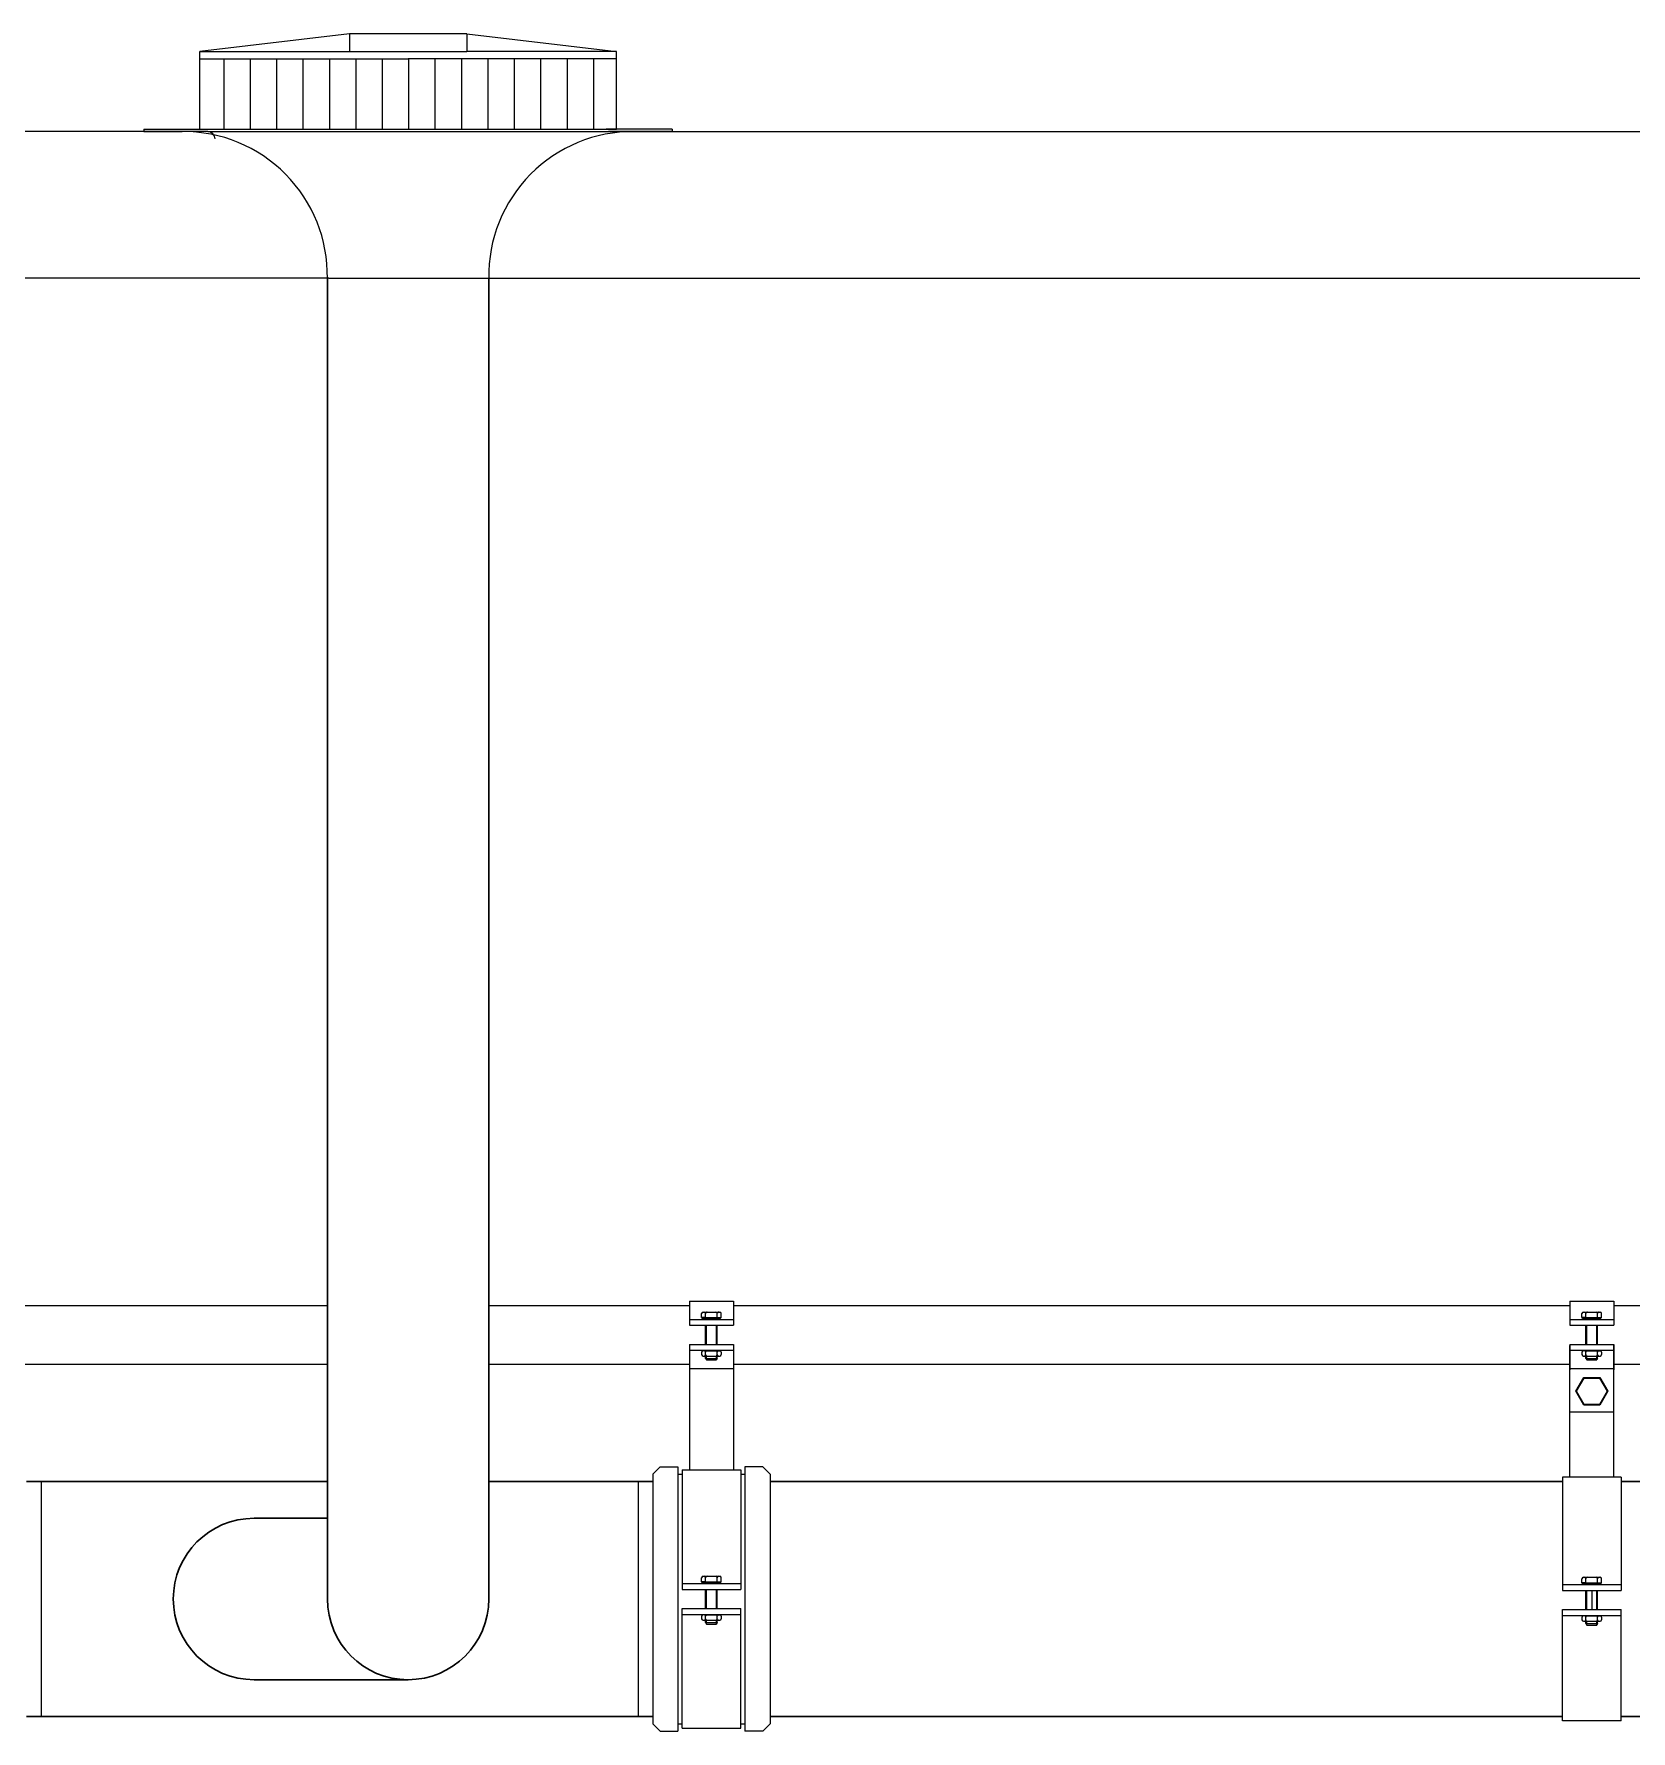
# Model space of a CAD drawing. Extents: x 1635833 to 4277885, y 16914845 to 35313750.
# Drawn here: x 2229944 to 2231251, y 17499545 to 17500933 of the extents above; entities that cross this region are included whole.
import ezdxf

# ---------------------------------------------------------------- set-up
doc = ezdxf.new("R2010")
doc.units = 0
doc.header["$LTSCALE"] = 1000
doc.header["$MEASUREMENT"] = 0
doc.layers.add('固定系统', color=7, linetype='Continuous')
doc.layers.add('斗体大样', color=4, linetype='Continuous')
doc.layers.add('雨水管道', color=7, linetype='Continuous', lineweight=30)

msp = doc.modelspace()

# ---------------------------------------------------------------- linework, layer by layer
for p, q in [((2230086.618, 17500853.161), (2228750.418, 17500853.161)), ((2230414.218, 17500853.161), (2235014.725, 17500853.161)), ((2230185.618, 17500733.161), (2228750.418, 17500733.161)), ((2230185.618, 17500733.161), (2230315.218, 17500733.161)), ((2230315.218, 17500733.161), (2235112.525, 17500733.161))]:
    msp.add_line(p, q)
at = {"layer": '固定系统'}
for p, q in [((2230480.525, 17499896.761), (2230480.525, 17499876.961)), ((2230480.525, 17499896.761), (2230516.525, 17499896.761)), ((2230516.525, 17499896.761), (2230516.525, 17499876.961)), ((2231200.525, 17499896.761), (2231236.525, 17499896.761)), ((2231200.525, 17499896.761), (2231200.525, 17499876.961)), ((2231236.525, 17499896.761), (2231236.525, 17499876.961)), ((2229908.418, 17499893.161), (2230184.418, 17499893.161)), ((2230316.418, 17499893.161), (2230480.525, 17499893.161)), ((2230480.525, 17499881.761), (2230516.525, 17499881.761)), ((2230490.509, 17499883.302), (2230490.509, 17499886.487)), ((2230493.725, 17499883.302), (2230490.509, 17499883.302)), ((2230490.509, 17499883.302), (2230491.428, 17499882.465)), ((2230493.725, 17499882.465), (2230491.428, 17499882.465)), ((2230491.709, 17499887.687), (2230505.342, 17499887.687)), ((2230493.725, 17499883.302), (2230493.725, 17499887.687)), ((2230493.725, 17499883.302), (2230503.325, 17499883.302)), ((2230493.725, 17499882.465), (2230503.325, 17499882.465)), ((2230493.725, 17499881.761), (2230493.725, 17499882.465)), ((2230493.725, 17499881.761), (2230503.325, 17499881.761)), ((2230494.489, 17499881.761), (2230494.489, 17499882.465)), ((2230502.562, 17499881.761), (2230502.562, 17499882.465)), ((2230503.325, 17499883.302), (2230503.325, 17499887.687)), ((2230503.325, 17499883.302), (2230506.542, 17499883.302)), ((2230503.325, 17499881.761), (2230503.325, 17499882.465)), ((2230503.325, 17499882.465), (2230505.623, 17499882.465)), ((2230506.542, 17499883.302), (2230505.623, 17499882.465)), ((2230506.542, 17499883.302), (2230506.542, 17499886.487)), ((2230516.525, 17499893.161), (2231200.525, 17499893.161)), ((2231200.525, 17499881.761), (2231236.525, 17499881.761)), ((2231210.509, 17499883.302), (2231210.509, 17499886.487)), ((2231210.509, 17499883.302), (2231211.428, 17499882.465)), ((2231213.725, 17499883.302), (2231210.509, 17499883.302)), ((2231213.725, 17499882.465), (2231211.428, 17499882.465)), ((2231211.709, 17499887.687), (2231225.342, 17499887.687)), ((2231213.725, 17499883.302), (2231213.725, 17499887.687)), ((2231213.725, 17499883.302), (2231223.325, 17499883.302)), ((2231213.725, 17499881.761), (2231213.725, 17499882.465)), ((2231213.725, 17499882.465), (2231223.325, 17499882.465)), ((2231213.725, 17499881.761), (2231223.325, 17499881.761)), ((2231214.489, 17499881.761), (2231214.489, 17499882.465)), ((2231222.562, 17499881.761), (2231222.562, 17499882.465)), ((2231223.325, 17499883.302), (2231223.325, 17499887.687)), ((2231223.325, 17499883.302), (2231226.542, 17499883.302)), ((2231223.325, 17499882.465), (2231225.623, 17499882.465)), ((2231223.325, 17499881.761), (2231223.325, 17499882.465)), ((2231226.542, 17499883.302), (2231225.623, 17499882.465)), ((2231226.542, 17499883.302), (2231226.542, 17499886.487)), ((2231236.525, 17499893.161), (2231552.418, 17499893.161)), ((2230480.525, 17499876.961), (2230516.525, 17499876.961)), ((2230493.725, 17499867.361), (2230493.725, 17499876.961)), ((2230493.725, 17499861.361), (2230493.725, 17499867.361)), ((2230494.489, 17499861.361), (2230494.489, 17499876.961)), ((2230502.562, 17499861.361), (2230502.562, 17499876.961)), ((2230503.325, 17499868.024), (2230503.325, 17499876.961)), ((2230503.325, 17499861.361), (2230503.325, 17499868.024)), ((2231200.525, 17499876.961), (2231236.525, 17499876.961)), ((2231213.725, 17499867.361), (2231213.725, 17499876.961)), ((2231213.725, 17499861.361), (2231213.725, 17499867.361)), ((2231214.489, 17499861.361), (2231214.489, 17499876.961)), ((2231222.562, 17499861.361), (2231222.562, 17499876.961)), ((2231223.325, 17499868.024), (2231223.325, 17499876.961)), ((2231223.325, 17499861.361), (2231223.325, 17499868.024)), ((2230480.525, 17499861.361), (2230480.525, 17499840.657)), ((2230480.525, 17499861.361), (2230516.525, 17499861.361)), ((2230480.525, 17499856.561), (2230516.525, 17499856.561)), ((2230490.509, 17499854.992), (2230490.509, 17499853.007)), ((2230493.725, 17499856.192), (2230491.709, 17499856.192)), ((2230493.725, 17499856.192), (2230493.725, 17499856.561)), ((2230493.725, 17499856.192), (2230503.325, 17499856.192)), ((2230493.725, 17499851.807), (2230493.725, 17499856.192)), ((2230494.489, 17499856.192), (2230494.489, 17499856.561)), ((2230502.562, 17499856.192), (2230502.562, 17499856.561)), ((2230503.325, 17499856.192), (2230503.325, 17499856.561)), ((2230503.325, 17499856.192), (2230505.342, 17499856.192)), ((2230503.325, 17499851.807), (2230503.325, 17499856.192)), ((2230506.542, 17499854.992), (2230506.542, 17499853.007)), ((2230516.525, 17499861.361), (2230516.525, 17499840.657)), ((2231200.525, 17499861.361), (2231236.525, 17499861.361)), ((2231200.525, 17499861.361), (2231200.525, 17499840.657)), ((2231200.525, 17499752.761), (2231200.525, 17499860.56)), ((2231200.525, 17499856.561), (2231236.525, 17499856.561)), ((2231210.509, 17499854.992), (2231210.509, 17499853.007)), ((2231213.725, 17499856.192), (2231211.709, 17499856.192)), ((2231213.725, 17499856.192), (2231213.725, 17499856.561)), ((2231213.725, 17499851.807), (2231213.725, 17499856.192)), ((2231213.725, 17499856.192), (2231223.325, 17499856.192)), ((2231214.489, 17499856.192), (2231214.489, 17499856.561)), ((2231222.562, 17499856.192), (2231222.562, 17499856.561)), ((2231223.325, 17499856.192), (2231223.325, 17499856.561)), ((2231223.325, 17499851.807), (2231223.325, 17499856.192)), ((2231223.325, 17499856.192), (2231225.342, 17499856.192)), ((2231226.542, 17499854.992), (2231226.542, 17499853.007)), ((2231236.525, 17499861.361), (2231236.525, 17499840.657)), ((2231236.525, 17499752.761), (2231236.525, 17499860.56)), ((2229908.418, 17499845.161), (2230184.418, 17499845.161)), ((2230316.418, 17499845.161), (2230480.525, 17499845.161)), ((2230480.525, 17499841.561), (2230516.525, 17499841.561)), ((2230480.525, 17499840.954), (2230480.525, 17499758.761)), ((2230491.709, 17499851.807), (2230493.725, 17499851.807)), ((2230493.725, 17499851.807), (2230503.325, 17499851.807)), ((2230493.725, 17499849.797), (2230493.725, 17499851.807)), ((2230493.725, 17499849.797), (2230503.325, 17499849.797)), ((2230493.725, 17499849.797), (2230494.489, 17499848.646)), ((2230494.489, 17499848.646), (2230494.489, 17499851.807)), ((2230494.489, 17499848.646), (2230502.562, 17499848.646)), ((2230502.562, 17499848.646), (2230502.562, 17499851.807)), ((2230503.325, 17499849.797), (2230502.562, 17499848.646)), ((2230503.325, 17499851.807), (2230505.342, 17499851.807)), ((2230503.325, 17499849.797), (2230503.325, 17499851.807)), ((2230516.525, 17499845.161), (2231200.525, 17499845.161)), ((2230516.525, 17499840.657), (2230516.525, 17499758.761)), ((2231200.525, 17499841.561), (2231236.525, 17499841.561)), ((2231211.709, 17499851.807), (2231213.725, 17499851.807)), ((2231213.725, 17499849.797), (2231213.725, 17499851.807)), ((2231213.725, 17499851.807), (2231223.325, 17499851.807)), ((2231213.725, 17499849.797), (2231214.489, 17499848.646)), ((2231213.725, 17499849.797), (2231223.325, 17499849.797)), ((2231214.489, 17499848.646), (2231214.489, 17499851.807)), ((2231214.489, 17499848.646), (2231222.562, 17499848.646)), ((2231222.562, 17499848.646), (2231222.562, 17499851.807)), ((2231223.325, 17499849.797), (2231222.562, 17499848.646)), ((2231223.325, 17499849.797), (2231223.325, 17499851.807)), ((2231223.325, 17499851.807), (2231225.342, 17499851.807)), ((2231236.525, 17499845.161), (2231552.418, 17499845.161)), ((2231200.525, 17499806.321), (2231236.525, 17499806.321)), ((2230450.525, 17499755.161), (2230456.525, 17499761.161)), ((2230456.525, 17499761.161), (2230471.079, 17499761.161)), ((2230471.079, 17499761.161), (2230471.079, 17499545.161)), ((2230474.525, 17499758.761), (2230522.525, 17499758.761)), ((2230474.525, 17499758.761), (2230474.525, 17499660.961)), ((2230522.525, 17499758.761), (2230522.525, 17499660.961)), ((2230525.971, 17499761.161), (2230525.971, 17499545.161)), ((2230540.525, 17499761.161), (2230525.971, 17499761.161)), ((2230546.525, 17499755.161), (2230540.525, 17499761.161)), ((2229950.418, 17499749.161), (2229950.418, 17499557.161)), ((2230438.525, 17499749.161), (2230438.525, 17499557.161)), ((2230450.525, 17499755.161), (2230450.525, 17499551.161)), ((2230450.525, 17499749.161), (2230450.525, 17499557.161)), ((2230471.079, 17499755.161), (2230474.525, 17499755.161)), ((2230522.525, 17499755.161), (2230525.971, 17499755.161)), ((2230546.525, 17499755.161), (2230546.525, 17499551.161)), ((2231242.525, 17499752.761), (2231194.525, 17499752.761)), ((2231194.525, 17499752.761), (2231194.525, 17499660.16)), ((2231242.525, 17499752.761), (2231242.525, 17499660.16)), ((2230450.525, 17499728.161), (2230450.525, 17499578.161)), ((2230546.525, 17499734.161), (2230546.525, 17499572.161)), ((2230474.525, 17499665.761), (2230522.525, 17499665.761)), ((2230474.525, 17499660.961), (2230522.525, 17499660.961)), ((2230490.509, 17499667.302), (2230490.509, 17499670.487)), ((2230490.509, 17499667.302), (2230491.428, 17499666.465)), ((2230493.725, 17499667.302), (2230490.509, 17499667.302)), ((2230493.725, 17499666.465), (2230491.428, 17499666.465)), ((2230491.709, 17499671.687), (2230505.342, 17499671.687)), ((2230493.725, 17499667.302), (2230493.725, 17499671.687)), ((2230493.725, 17499667.302), (2230503.325, 17499667.302)), ((2230493.725, 17499665.761), (2230493.725, 17499666.465)), ((2230493.725, 17499666.465), (2230503.325, 17499666.465)), ((2230493.725, 17499665.761), (2230503.325, 17499665.761)), ((2230493.725, 17499651.361), (2230493.725, 17499660.961)), ((2230494.489, 17499665.761), (2230494.489, 17499666.465)), ((2230494.489, 17499645.361), (2230494.489, 17499660.961)), ((2230502.562, 17499665.761), (2230502.562, 17499666.465)), ((2230502.562, 17499645.361), (2230502.562, 17499660.961)), ((2230503.325, 17499667.302), (2230503.325, 17499671.687)), ((2230503.325, 17499667.302), (2230506.542, 17499667.302)), ((2230503.325, 17499666.465), (2230505.623, 17499666.465)), ((2230503.325, 17499665.761), (2230503.325, 17499666.465)), ((2230503.325, 17499652.024), (2230503.325, 17499660.961)), ((2230506.542, 17499667.302), (2230505.623, 17499666.465)), ((2230506.542, 17499667.302), (2230506.542, 17499670.487)), ((2231194.525, 17499664.96), (2231242.525, 17499664.96)), ((2231194.525, 17499660.16), (2231242.525, 17499660.16)), ((2231210.509, 17499666.501), (2231210.509, 17499669.686)), ((2231210.509, 17499666.501), (2231211.428, 17499665.664)), ((2231213.725, 17499666.501), (2231210.509, 17499666.501)), ((2231213.725, 17499665.664), (2231211.428, 17499665.664)), ((2231211.709, 17499670.886), (2231225.342, 17499670.886)), ((2231213.725, 17499666.501), (2231213.725, 17499670.886)), ((2231213.725, 17499666.501), (2231223.325, 17499666.501)), ((2231213.725, 17499665.664), (2231223.325, 17499665.664)), ((2231213.725, 17499664.96), (2231213.725, 17499665.664)), ((2231213.725, 17499664.96), (2231223.325, 17499664.96)), ((2231213.725, 17499650.56), (2231213.725, 17499660.16)), ((2231214.489, 17499664.96), (2231214.489, 17499665.664)), ((2231214.489, 17499644.56), (2231214.489, 17499660.16)), ((2231218.525, 17499660.16), (2231218.525, 17499644.56)), ((2231222.562, 17499664.96), (2231222.562, 17499665.664)), ((2231222.562, 17499644.56), (2231222.562, 17499660.16)), ((2231223.325, 17499666.501), (2231223.325, 17499670.886)), ((2231223.325, 17499666.501), (2231226.542, 17499666.501)), ((2231223.325, 17499665.664), (2231225.623, 17499665.664)), ((2231223.325, 17499664.96), (2231223.325, 17499665.664)), ((2231223.325, 17499651.222), (2231223.325, 17499660.16)), ((2231226.542, 17499666.501), (2231225.623, 17499665.664)), ((2231226.542, 17499666.501), (2231226.542, 17499669.686)), ((2230474.525, 17499547.561), (2230474.525, 17499645.361)), ((2230474.525, 17499645.361), (2230522.525, 17499645.361)), ((2230493.725, 17499645.361), (2230493.725, 17499651.361)), ((2230503.325, 17499645.361), (2230503.325, 17499652.024)), ((2230522.525, 17499547.561), (2230522.525, 17499645.361)), ((2231194.525, 17499553.561), (2231194.525, 17499644.56)), ((2231194.525, 17499644.56), (2231242.525, 17499644.56)), ((2231213.725, 17499644.56), (2231213.725, 17499650.56)), ((2231223.325, 17499644.56), (2231223.325, 17499651.222)), ((2231242.525, 17499553.561), (2231242.525, 17499644.56)), ((2230474.525, 17499640.561), (2230522.525, 17499640.561)), ((2230490.509, 17499638.992), (2230490.509, 17499637.007)), ((2230493.725, 17499640.192), (2230491.709, 17499640.192)), ((2230491.709, 17499635.807), (2230493.725, 17499635.807)), ((2230493.725, 17499640.192), (2230493.725, 17499640.561)), ((2230493.725, 17499635.807), (2230493.725, 17499640.192)), ((2230493.725, 17499640.192), (2230503.325, 17499640.192)), ((2230493.725, 17499633.797), (2230493.725, 17499635.807)), ((2230493.725, 17499635.807), (2230503.325, 17499635.807)), ((2230493.725, 17499633.797), (2230494.489, 17499632.646)), ((2230493.725, 17499633.797), (2230503.325, 17499633.797)), ((2230494.489, 17499640.192), (2230494.489, 17499640.561)), ((2230494.489, 17499632.646), (2230494.489, 17499635.807)), ((2230494.489, 17499632.646), (2230502.562, 17499632.646)), ((2230502.562, 17499640.192), (2230502.562, 17499640.561)), ((2230502.562, 17499632.646), (2230502.562, 17499635.807)), ((2230503.325, 17499633.797), (2230502.562, 17499632.646)), ((2230503.325, 17499640.192), (2230503.325, 17499640.561)), ((2230503.325, 17499640.192), (2230505.342, 17499640.192)), ((2230503.325, 17499635.807), (2230503.325, 17499640.192)), ((2230503.325, 17499633.797), (2230503.325, 17499635.807)), ((2230503.325, 17499635.807), (2230505.342, 17499635.807)), ((2230506.542, 17499638.992), (2230506.542, 17499637.007)), ((2231194.525, 17499639.76), (2231242.525, 17499639.76)), ((2231210.509, 17499638.191), (2231210.509, 17499636.205)), ((2231213.725, 17499639.391), (2231211.709, 17499639.391)), ((2231211.709, 17499635.005), (2231213.725, 17499635.005)), ((2231213.725, 17499639.391), (2231213.725, 17499639.76)), ((2231213.725, 17499639.391), (2231223.325, 17499639.391)), ((2231213.725, 17499635.005), (2231213.725, 17499639.391)), ((2231213.725, 17499635.005), (2231223.325, 17499635.005)), ((2231213.725, 17499632.996), (2231213.725, 17499635.005)), ((2231213.725, 17499632.996), (2231223.325, 17499632.996)), ((2231213.725, 17499632.996), (2231214.489, 17499631.845)), ((2231214.489, 17499639.391), (2231214.489, 17499639.76)), ((2231214.489, 17499631.845), (2231214.489, 17499635.005)), ((2231214.489, 17499631.845), (2231222.562, 17499631.845)), ((2231222.562, 17499639.391), (2231222.562, 17499639.76)), ((2231222.562, 17499631.845), (2231222.562, 17499635.005)), ((2231223.325, 17499632.996), (2231222.562, 17499631.845)), ((2231223.325, 17499639.391), (2231223.325, 17499639.76)), ((2231223.325, 17499639.391), (2231225.342, 17499639.391)), ((2231223.325, 17499635.005), (2231223.325, 17499639.391)), ((2231223.325, 17499635.005), (2231225.342, 17499635.005)), ((2231223.325, 17499632.996), (2231223.325, 17499635.005)), ((2231226.542, 17499638.191), (2231226.542, 17499636.205)), ((2230450.525, 17499551.161), (2230456.525, 17499545.161)), ((2230471.079, 17499551.161), (2230474.525, 17499551.161)), ((2230474.525, 17499547.561), (2230522.525, 17499547.561)), ((2230522.525, 17499551.161), (2230525.971, 17499551.161)), ((2230546.525, 17499551.161), (2230540.525, 17499545.161)), ((2231242.525, 17499553.561), (2231194.525, 17499553.561)), ((2230456.525, 17499545.161), (2230471.079, 17499545.161)), ((2230540.525, 17499545.161), (2230525.971, 17499545.161))]:
    msp.add_line(p, q, dxfattribs=at)
for points in [[(2231212.06, 17499811.747), (2231205.554, 17499823.017), (2231212.06, 17499834.287), (2231225.074, 17499834.287), (2231231.58, 17499823.017), (2231225.074, 17499811.747)], [(2231212.327, 17499812.209), (2231206.087, 17499823.017), (2231212.327, 17499833.825), (2231224.807, 17499833.825), (2231231.047, 17499823.017), (2231224.807, 17499812.209)]]:
    msp.add_lwpolyline(points, close=True, dxfattribs=at)
for centre, start, end in [((2230491.709, 17499886.487), 90, 180), ((2230492.529, 17499886.486), 359.938091, 89.938091), ((2230494.922, 17499886.486), 90.061909, 180.061909), ((2230502.129, 17499886.486), 359.938091, 89.938091), ((2230504.522, 17499886.486), 90.061909, 180.061909), ((2230505.342, 17499886.487), 0, 90), ((2231211.709, 17499886.487), 90, 180), ((2231212.529, 17499886.486), 359.938091, 89.938091), ((2231214.922, 17499886.486), 90.061909, 180.061909), ((2231222.129, 17499886.486), 359.938091, 89.938091), ((2231224.522, 17499886.486), 90.061909, 180.061909), ((2231225.342, 17499886.487), 0, 90), ((2230491.709, 17499854.992), 90, 180), ((2230491.709, 17499853.007), 180, 270), ((2230492.529, 17499854.991), 359.938091, 89.938091), ((2230492.529, 17499853.007), 270.061909, 0.061909), ((2230494.922, 17499854.991), 90.061909, 180.061909), ((2230494.922, 17499853.007), 179.938091, 269.938091), ((2230502.129, 17499854.991), 359.938091, 89.938091), ((2230502.129, 17499853.007), 270.061909, 0.061909), ((2230504.522, 17499854.991), 90.061909, 180.061909), ((2230504.522, 17499853.007), 179.938091, 269.938091), ((2230505.342, 17499854.992), 0, 90), ((2230505.342, 17499853.007), 270, 0), ((2231211.709, 17499854.992), 90, 180), ((2231211.709, 17499853.007), 180, 270), ((2231212.529, 17499854.991), 359.938091, 89.938091), ((2231212.529, 17499853.007), 270.061909, 0.061909), ((2231214.922, 17499854.991), 90.061909, 180.061909), ((2231214.922, 17499853.007), 179.938091, 269.938091), ((2231222.129, 17499854.991), 359.938091, 89.938091), ((2231222.129, 17499853.007), 270.061909, 0.061909), ((2231224.522, 17499854.991), 90.061909, 180.061909), ((2231224.522, 17499853.007), 179.938091, 269.938091), ((2231225.342, 17499854.992), 0, 90), ((2231225.342, 17499853.007), 270, 0), ((2230491.709, 17499670.487), 90, 180), ((2230492.529, 17499670.486), 359.938091, 89.938091), ((2230494.922, 17499670.486), 90.061909, 180.061909), ((2230502.129, 17499670.486), 359.938091, 89.938091), ((2230504.522, 17499670.486), 90.061909, 180.061909), ((2230505.342, 17499670.487), 0, 90), ((2231211.709, 17499669.686), 90, 180), ((2231212.529, 17499669.685), 359.938091, 89.938091), ((2231214.922, 17499669.685), 90.061909, 180.061909), ((2231222.129, 17499669.685), 359.938091, 89.938091), ((2231224.522, 17499669.685), 90.061909, 180.061909), ((2231225.342, 17499669.686), 0, 90), ((2230491.709, 17499638.992), 90, 180), ((2230491.709, 17499637.007), 180, 270), ((2230492.529, 17499638.991), 359.938091, 89.938091), ((2230492.529, 17499637.007), 270.061909, 0.061909), ((2230494.922, 17499638.991), 90.061909, 180.061909), ((2230494.922, 17499637.007), 179.938091, 269.938091), ((2230502.129, 17499638.991), 359.938091, 89.938091), ((2230502.129, 17499637.007), 270.061909, 0.061909), ((2230504.522, 17499638.991), 90.061909, 180.061909), ((2230504.522, 17499637.007), 179.938091, 269.938091), ((2230505.342, 17499638.992), 0, 90), ((2230505.342, 17499637.007), 270, 0), ((2231211.709, 17499638.191), 90, 180), ((2231211.709, 17499636.205), 180, 270), ((2231212.529, 17499638.19), 359.938091, 89.938091), ((2231212.529, 17499636.206), 270.061909, 0.061909), ((2231214.922, 17499638.19), 90.061909, 180.061909), ((2231214.922, 17499636.206), 179.938091, 269.938091), ((2231222.129, 17499638.19), 359.938091, 89.938091), ((2231222.129, 17499636.206), 270.061909, 0.061909), ((2231224.522, 17499638.19), 90.061909, 180.061909), ((2231224.522, 17499636.206), 179.938091, 269.938091), ((2231225.342, 17499638.191), 0, 90), ((2231225.342, 17499636.205), 270, 0)]:
    msp.add_arc(centre, 1.2, start, end, dxfattribs=at)
at = {"layer": '斗体大样'}
for p, q in [((2230202.418, 17500932.961), (2230080.018, 17500918.561)), ((2230298.418, 17500932.961), (2230202.418, 17500932.961)), ((2230202.418, 17500932.961), (2230202.418, 17500918.561)), ((2230298.418, 17500932.961), (2230298.418, 17500918.561)), ((2230298.418, 17500932.961), (2230420.818, 17500918.561)), ((2230080.018, 17500854.961), (2230080.018, 17500918.561)), ((2230080.018, 17500918.561), (2230202.418, 17500918.561)), ((2230080.018, 17500912.561), (2230250.418, 17500912.561)), ((2230099.907, 17500854.961), (2230099.907, 17500912.561)), ((2230121.507, 17500854.961), (2230121.507, 17500912.561)), ((2230143.107, 17500854.961), (2230143.107, 17500912.561)), ((2230164.707, 17500854.961), (2230164.707, 17500912.561)), ((2230186.307, 17500854.961), (2230186.307, 17500912.561)), ((2230202.418, 17500918.561), (2230298.418, 17500918.561)), ((2230207.907, 17500854.961), (2230207.907, 17500912.561)), ((2230229.507, 17500854.961), (2230229.507, 17500912.561)), ((2230420.818, 17500912.561), (2230250.418, 17500912.561)), ((2230251.107, 17500854.961), (2230251.107, 17500912.561)), ((2230272.707, 17500854.961), (2230272.707, 17500912.561)), ((2230294.307, 17500854.961), (2230294.307, 17500912.561)), ((2230420.818, 17500918.561), (2230298.418, 17500918.561)), ((2230315.907, 17500854.961), (2230315.907, 17500912.561)), ((2230337.507, 17500854.961), (2230337.507, 17500912.561)), ((2230359.107, 17500854.961), (2230359.107, 17500912.561)), ((2230380.707, 17500854.961), (2230380.707, 17500912.561)), ((2230402.307, 17500854.961), (2230402.307, 17500912.561)), ((2230420.818, 17500854.961), (2230420.818, 17500918.561)), ((2230034.418, 17500854.961), (2230088.418, 17500854.961)), ((2230034.418, 17500854.961), (2230034.418, 17500853.161)), ((2230034.418, 17500854.961), (2230034.418, 17500853.161)), ((2230034.418, 17500853.161), (2230065.618, 17500853.161)), ((2230080.018, 17500854.961), (2230420.818, 17500854.961)), ((2230086.618, 17500853.161), (2230414.218, 17500853.161)), ((2230088.418, 17500854.961), (2230412.418, 17500854.961)), ((2230466.418, 17500854.961), (2230412.418, 17500854.961)), ((2230466.418, 17500853.161), (2230414.218, 17500853.161)), ((2230466.418, 17500854.961), (2230466.418, 17500853.161))]:
    msp.add_line(p, q, dxfattribs=at)
for centre, radius, start, end in [((2230066.456, 17500735.185), 117.979, 359.017006, 90.407147), ((2230086.618, 17500847.161), 6, 0, 90), ((2230434.379, 17500735.185), 117.979, 89.592853, 180.982994)]:
    msp.add_arc(centre, radius, start, end, dxfattribs=at)
at = {"layer": '雨水管道'}
for p, q in [((2230184.418, 17500733.161), (2230184.418, 17499653.161)), ((2230316.418, 17500733.161), (2230316.418, 17499653.161)), ((2230184.418, 17499749.161), (2229938.418, 17499749.161)), ((2230450.525, 17499749.161), (2230316.418, 17499749.161)), ((2231194.525, 17499749.161), (2230546.525, 17499749.161)), ((2231914.525, 17499749.161), (2231242.525, 17499749.161)), ((2230124.418, 17499719.161), (2230184.418, 17499719.161)), ((2230124.418, 17499587.161), (2230250.418, 17499587.161)), ((2230450.525, 17499557.161), (2229938.418, 17499557.161)), ((2231194.525, 17499557.161), (2230546.525, 17499557.161)), ((2231914.525, 17499557.161), (2231242.525, 17499557.161))]:
    msp.add_line(p, q, dxfattribs=at)
for centre, start, end in [((2230124.418, 17499653.161), 90, 270), ((2230250.418, 17499653.161), 180, 0)]:
    msp.add_arc(centre, 66, start, end, dxfattribs=at)

doc.saveas('drawing.dxf')
